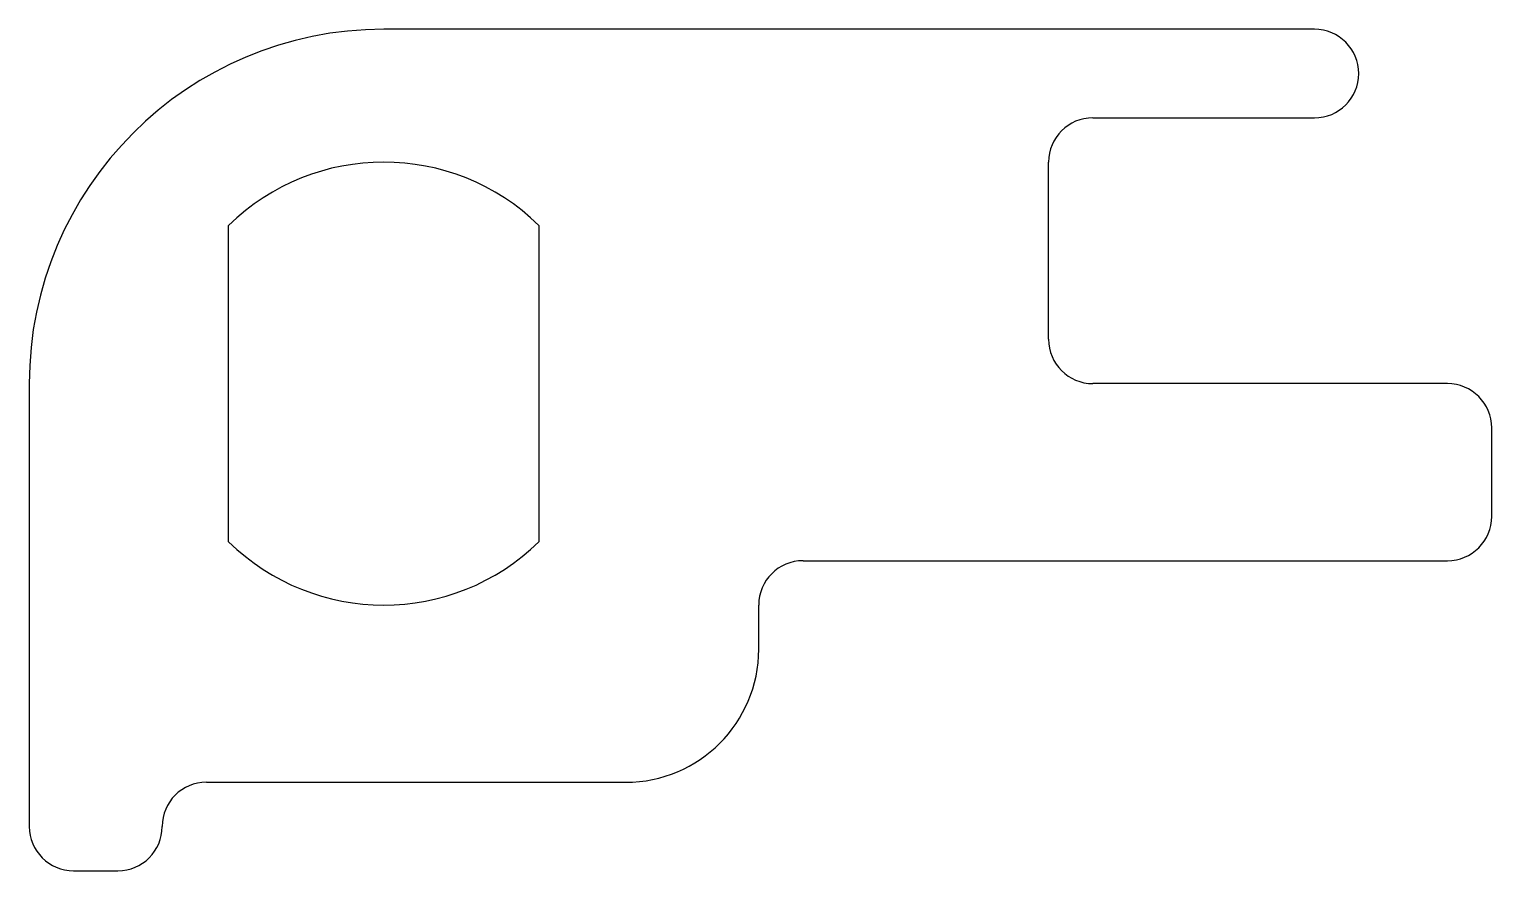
# Model space of a CAD drawing. Extents: x 933 to 966, y 482.5 to 501.5.
import ezdxf

# ---------------------------------------------------------------- set-up
doc = ezdxf.new("R2010")
doc.units = 0
doc.layers.get('0').update_dxf_attribs({"linetype": 'CONTINUOUS'})

msp = doc.modelspace()

# ---------------------------------------------------------------- linework, layer by layer
for p, q in [((961.972, 501.505), (940.972, 501.505)), ((956.972, 499.505), (961.972, 499.505)), ((955.972, 494.505), (955.972, 498.505)), ((937.472, 489.935), (937.472, 497.076)), ((944.472, 497.076), (944.472, 489.935)), ((932.972, 493.505), (932.972, 483.505)), ((964.972, 493.505), (956.972, 493.505)), ((965.972, 490.505), (965.972, 492.505)), ((950.432, 489.505), (964.972, 489.505)), ((949.432, 487.505), (949.432, 488.505)), ((936.972, 484.505), (946.432, 484.505)), ((933.972, 482.505), (934.972, 482.505))]:
    msp.add_line(p, q)
for centre, radius, start, end in [((940.972, 493.505), 8, 90, 180), ((961.972, 500.505), 1, 270, 90), ((956.972, 498.505), 1, 90, 180), ((940.972, 493.505), 5, 45.573, 134.427), ((956.972, 494.505), 1, 180, 270), ((964.972, 492.505), 1, 0, 90), ((964.972, 490.505), 1, 270, 0), ((940.972, 493.505), 5, 225.573, 314.427), ((950.432, 488.505), 1, 90, 180), ((946.432, 487.505), 3, 270, 0), ((936.972, 483.505), 1, 90, 180), ((933.972, 483.505), 1, 180, 270), ((934.972, 483.505), 1, 270, 0)]:
    msp.add_arc(centre, radius, start, end)

doc.saveas('drawing.dxf')
